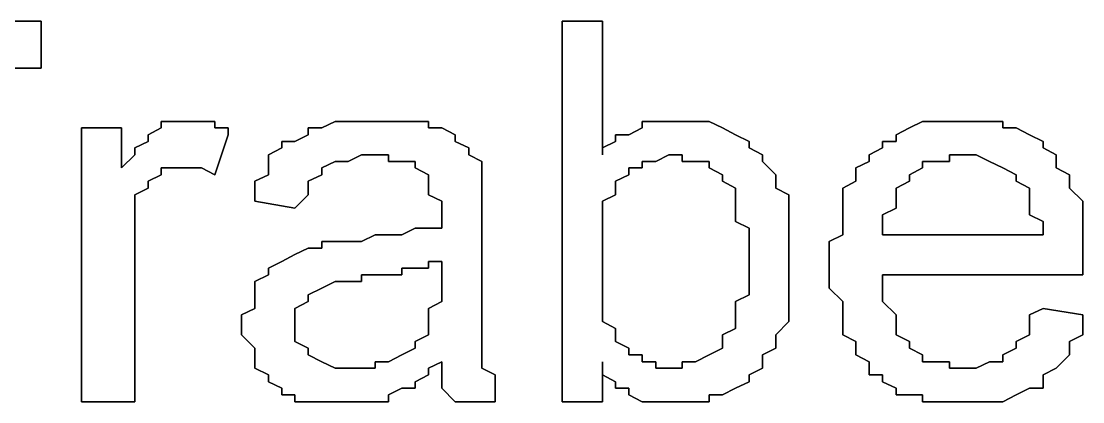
# Model space of a CAD drawing. Header units: metres. Extents: x 2.9 to 42.8, y 1.7 to 28.7.
# Drawn here: x 37.3433 to 37.6237, y 17.8364 to 17.937 of the extents above; entities that cross this region are included whole.
import ezdxf

# ---------------------------------------------------------------- set-up
doc = ezdxf.new("R2010")
doc.units = ezdxf.units.M
doc.layers.add('GRIS', color=8, linetype='Continuous')

msp = doc.modelspace()

# ---------------------------------------------------------------- linework, layer by layer
at = {"layer": 'GRIS', "lineweight": -3}
for points in [[(37.3486, 17.937), (37.271, 17.937), (37.3486, 17.937)], [(37.3486, 17.9246), (37.3486, 17.937), (37.3486, 17.9246)], [(37.4968, 17.937), (37.4862, 17.937), (37.4968, 17.937)], [(37.4862, 17.937), (37.4862, 17.8364), (37.4862, 17.937)], [(37.4968, 17.9017), (37.4968, 17.937), (37.4968, 17.9017)], [(37.3168, 17.9246), (37.3486, 17.9246), (37.3168, 17.9246)], [(37.3839, 17.9105), (37.3803, 17.9105), (37.3839, 17.9105)], [(37.3803, 17.9105), (37.3803, 17.9088), (37.3803, 17.9105)], [(37.3874, 17.9105), (37.3839, 17.9105), (37.3874, 17.9105)], [(37.3909, 17.9105), (37.3874, 17.9105), (37.3909, 17.9105)], [(37.3944, 17.9105), (37.3909, 17.9105), (37.3944, 17.9105)], [(37.3944, 17.9088), (37.3944, 17.9105), (37.3944, 17.9088)], [(37.4262, 17.9105), (37.4227, 17.9088), (37.4262, 17.9105)], [(37.4297, 17.9105), (37.4262, 17.9105), (37.4297, 17.9105)], [(37.4332, 17.9105), (37.4297, 17.9105), (37.4332, 17.9105)], [(37.4368, 17.9105), (37.4332, 17.9105), (37.4368, 17.9105)], [(37.4403, 17.9105), (37.4368, 17.9105), (37.4403, 17.9105)], [(37.4438, 17.9105), (37.4403, 17.9105), (37.4438, 17.9105)], [(37.4474, 17.9105), (37.4438, 17.9105), (37.4474, 17.9105)], [(37.4509, 17.9105), (37.4474, 17.9105), (37.4509, 17.9105)], [(37.4509, 17.9088), (37.4509, 17.9105), (37.4509, 17.9088)], [(37.5109, 17.9105), (37.5073, 17.9105), (37.5109, 17.9105)], [(37.5073, 17.9105), (37.5073, 17.9088), (37.5073, 17.9105)], [(37.5144, 17.9105), (37.5109, 17.9105), (37.5144, 17.9105)], [(37.5179, 17.9105), (37.5144, 17.9105), (37.5179, 17.9105)], [(37.5214, 17.9105), (37.5179, 17.9105), (37.5214, 17.9105)], [(37.525, 17.9105), (37.5214, 17.9105), (37.525, 17.9105)], [(37.5285, 17.9088), (37.525, 17.9105), (37.5285, 17.9088)], [(37.5814, 17.9105), (37.5779, 17.9088), (37.5814, 17.9105)], [(37.5849, 17.9105), (37.5814, 17.9105), (37.5849, 17.9105)], [(37.5885, 17.9105), (37.5849, 17.9105), (37.5885, 17.9105)], [(37.592, 17.9105), (37.5885, 17.9105), (37.592, 17.9105)], [(37.5955, 17.9105), (37.592, 17.9105), (37.5955, 17.9105)], [(37.5991, 17.9105), (37.5955, 17.9105), (37.5991, 17.9105)], [(37.6026, 17.9105), (37.5991, 17.9105), (37.6026, 17.9105)], [(37.6026, 17.9088), (37.6026, 17.9105), (37.6026, 17.9088)], [(37.3698, 17.9088), (37.3592, 17.9088), (37.3698, 17.9088)], [(37.3592, 17.9088), (37.3592, 17.8364), (37.3592, 17.9088)], [(37.3698, 17.8982), (37.3698, 17.9088), (37.3698, 17.8982)], [(37.3803, 17.9088), (37.3768, 17.907), (37.3803, 17.9088)], [(37.3768, 17.907), (37.3768, 17.9052), (37.3768, 17.907)], [(37.398, 17.9088), (37.3944, 17.9088), (37.398, 17.9088)], [(37.3944, 17.8964), (37.398, 17.907), (37.3944, 17.8964)], [(37.398, 17.907), (37.398, 17.9088), (37.398, 17.907)], [(37.4191, 17.907), (37.4156, 17.9052), (37.4191, 17.907)], [(37.4227, 17.9088), (37.4191, 17.9088), (37.4227, 17.9088)], [(37.4191, 17.9088), (37.4191, 17.907), (37.4191, 17.9088)], [(37.4544, 17.9088), (37.4509, 17.9088), (37.4544, 17.9088)], [(37.4579, 17.907), (37.4544, 17.9088), (37.4579, 17.907)], [(37.4579, 17.9052), (37.4579, 17.907), (37.4579, 17.9052)], [(37.5038, 17.907), (37.5003, 17.907), (37.5038, 17.907)], [(37.5003, 17.907), (37.5003, 17.9052), (37.5003, 17.907)], [(37.5073, 17.9088), (37.5038, 17.907), (37.5073, 17.9088)], [(37.532, 17.907), (37.5285, 17.9088), (37.532, 17.907)], [(37.5356, 17.9052), (37.532, 17.907), (37.5356, 17.9052)], [(37.5779, 17.9088), (37.5744, 17.907), (37.5779, 17.9088)], [(37.5744, 17.907), (37.5744, 17.9052), (37.5744, 17.907)], [(37.6061, 17.9088), (37.6026, 17.9088), (37.6061, 17.9088)], [(37.6096, 17.907), (37.6061, 17.9088), (37.6096, 17.907)], [(37.6132, 17.9052), (37.6096, 17.907), (37.6132, 17.9052)], [(37.3768, 17.9052), (37.3733, 17.9035), (37.3768, 17.9052)], [(37.4156, 17.9052), (37.4121, 17.9052), (37.4156, 17.9052)], [(37.4121, 17.9052), (37.4121, 17.9035), (37.4121, 17.9052)], [(37.4615, 17.9035), (37.4579, 17.9052), (37.4615, 17.9035)], [(37.5003, 17.9052), (37.4968, 17.9035), (37.5003, 17.9052)], [(37.5356, 17.9035), (37.5356, 17.9052), (37.5356, 17.9035)], [(37.5744, 17.9052), (37.5708, 17.9052), (37.5744, 17.9052)], [(37.5708, 17.9052), (37.5708, 17.9035), (37.5708, 17.9052)], [(37.6132, 17.9035), (37.6132, 17.9052), (37.6132, 17.9035)], [(37.3733, 17.9017), (37.3698, 17.8982), (37.3733, 17.9017)], [(37.3733, 17.9035), (37.3733, 17.9017), (37.3733, 17.9035)], [(37.4121, 17.9035), (37.4086, 17.9017), (37.4121, 17.9035)], [(37.4086, 17.9017), (37.4086, 17.8999), (37.4086, 17.9017)], [(37.4297, 17.8999), (37.4332, 17.9017), (37.4297, 17.8999)], [(37.4332, 17.9017), (37.4368, 17.9017), (37.4332, 17.9017)], [(37.4368, 17.9017), (37.4403, 17.9017), (37.4368, 17.9017)], [(37.4403, 17.9017), (37.4403, 17.8999), (37.4403, 17.9017)], [(37.4615, 17.9017), (37.4615, 17.9035), (37.4615, 17.9017)], [(37.465, 17.8999), (37.4615, 17.9017), (37.465, 17.8999)], [(37.4968, 17.9035), (37.4968, 17.9017), (37.4968, 17.9035)], [(37.5109, 17.8999), (37.5144, 17.9017), (37.5109, 17.8999)], [(37.5144, 17.9017), (37.5179, 17.9017), (37.5144, 17.9017)], [(37.5179, 17.9017), (37.5179, 17.8999), (37.5179, 17.9017)], [(37.5391, 17.9017), (37.5356, 17.9035), (37.5391, 17.9017)], [(37.5391, 17.8999), (37.5391, 17.9017), (37.5391, 17.8999)], [(37.5708, 17.9035), (37.5673, 17.9017), (37.5708, 17.9035)], [(37.5673, 17.9017), (37.5673, 17.8999), (37.5673, 17.9017)], [(37.5885, 17.8999), (37.5885, 17.9017), (37.5885, 17.8999)], [(37.5885, 17.9017), (37.592, 17.9017), (37.5885, 17.9017)], [(37.592, 17.9017), (37.5955, 17.9017), (37.592, 17.9017)], [(37.5955, 17.9017), (37.5991, 17.8999), (37.5955, 17.9017)], [(37.6167, 17.9017), (37.6132, 17.9035), (37.6167, 17.9017)], [(37.6167, 17.8999), (37.6167, 17.9017), (37.6167, 17.8999)], [(37.3803, 17.8964), (37.3803, 17.8982), (37.3803, 17.8964)], [(37.3803, 17.8982), (37.3839, 17.8982), (37.3803, 17.8982)], [(37.3839, 17.8982), (37.3874, 17.8982), (37.3839, 17.8982)], [(37.3874, 17.8982), (37.3909, 17.8982), (37.3874, 17.8982)], [(37.3909, 17.8982), (37.3944, 17.8964), (37.3909, 17.8982)], [(37.4086, 17.8999), (37.4086, 17.8982), (37.4086, 17.8999)], [(37.4086, 17.8982), (37.4086, 17.8964), (37.4086, 17.8982)], [(37.4227, 17.8982), (37.4262, 17.8999), (37.4227, 17.8982)], [(37.4227, 17.8964), (37.4227, 17.8982), (37.4227, 17.8964)], [(37.4262, 17.8999), (37.4297, 17.8999), (37.4262, 17.8999)], [(37.4403, 17.8999), (37.4438, 17.8999), (37.4403, 17.8999)], [(37.4438, 17.8999), (37.4474, 17.8999), (37.4438, 17.8999)], [(37.4474, 17.8999), (37.4474, 17.8982), (37.4474, 17.8999)], [(37.4474, 17.8982), (37.4509, 17.8964), (37.4474, 17.8982)], [(37.465, 17.8982), (37.465, 17.8999), (37.465, 17.8982)], [(37.465, 17.8947), (37.465, 17.8982), (37.465, 17.8947)], [(37.5038, 17.8964), (37.5038, 17.8982), (37.5038, 17.8964)], [(37.5038, 17.8982), (37.5073, 17.8982), (37.5038, 17.8982)], [(37.5073, 17.8982), (37.5073, 17.8999), (37.5073, 17.8982)], [(37.5073, 17.8999), (37.5109, 17.8999), (37.5073, 17.8999)], [(37.5179, 17.8999), (37.5214, 17.8999), (37.5179, 17.8999)], [(37.5214, 17.8999), (37.525, 17.8999), (37.5214, 17.8999)], [(37.525, 17.8999), (37.525, 17.8982), (37.525, 17.8999)], [(37.525, 17.8982), (37.5285, 17.8964), (37.525, 17.8982)], [(37.5426, 17.8964), (37.5391, 17.8999), (37.5426, 17.8964)], [(37.5673, 17.8999), (37.5638, 17.8982), (37.5673, 17.8999)], [(37.5638, 17.8982), (37.5638, 17.8964), (37.5638, 17.8982)], [(37.5779, 17.8964), (37.5814, 17.8982), (37.5779, 17.8964)], [(37.5814, 17.8982), (37.5814, 17.8999), (37.5814, 17.8982)], [(37.5814, 17.8999), (37.5849, 17.8999), (37.5814, 17.8999)], [(37.5849, 17.8999), (37.5885, 17.8999), (37.5849, 17.8999)], [(37.5991, 17.8999), (37.6026, 17.8982), (37.5991, 17.8999)], [(37.6026, 17.8982), (37.6061, 17.8964), (37.6026, 17.8982)], [(37.6167, 17.8982), (37.6167, 17.8999), (37.6167, 17.8982)], [(37.6202, 17.8964), (37.6167, 17.8982), (37.6202, 17.8964)], [(37.3768, 17.8947), (37.3803, 17.8964), (37.3768, 17.8947)], [(37.4086, 17.8964), (37.405, 17.8947), (37.4086, 17.8964)], [(37.4191, 17.8947), (37.4227, 17.8964), (37.4191, 17.8947)], [(37.4509, 17.8964), (37.4509, 17.8947), (37.4509, 17.8964)], [(37.5003, 17.8947), (37.5038, 17.8964), (37.5003, 17.8947)], [(37.5285, 17.8964), (37.5285, 17.8947), (37.5285, 17.8964)], [(37.5426, 17.8947), (37.5426, 17.8964), (37.5426, 17.8947)], [(37.5638, 17.8964), (37.5638, 17.8947), (37.5638, 17.8964)], [(37.5779, 17.8947), (37.5779, 17.8964), (37.5779, 17.8947)], [(37.6061, 17.8964), (37.6061, 17.8947), (37.6061, 17.8964)], [(37.6202, 17.8947), (37.6202, 17.8964), (37.6202, 17.8947)], [(37.3733, 17.8911), (37.3768, 17.8929), (37.3733, 17.8911)], [(37.3768, 17.8929), (37.3768, 17.8947), (37.3768, 17.8929)], [(37.405, 17.8947), (37.405, 17.8911), (37.405, 17.8947)], [(37.4191, 17.8929), (37.4191, 17.8947), (37.4191, 17.8929)], [(37.4191, 17.8911), (37.4191, 17.8929), (37.4191, 17.8911)], [(37.4509, 17.8947), (37.4509, 17.8911), (37.4509, 17.8947)], [(37.465, 17.8929), (37.465, 17.8947), (37.465, 17.8929)], [(37.465, 17.8911), (37.465, 17.8929), (37.465, 17.8911)], [(37.5003, 17.8929), (37.5003, 17.8947), (37.5003, 17.8929)], [(37.5003, 17.8911), (37.5003, 17.8929), (37.5003, 17.8911)], [(37.5285, 17.8947), (37.532, 17.8929), (37.5285, 17.8947)], [(37.532, 17.8929), (37.532, 17.8911), (37.532, 17.8929)], [(37.5426, 17.8929), (37.5426, 17.8947), (37.5426, 17.8929)], [(37.5461, 17.8911), (37.5426, 17.8929), (37.5461, 17.8911)], [(37.5638, 17.8947), (37.5603, 17.8929), (37.5638, 17.8947)], [(37.5603, 17.8929), (37.5603, 17.8894), (37.5603, 17.8929)], [(37.5744, 17.8929), (37.5779, 17.8947), (37.5744, 17.8929)], [(37.5744, 17.8894), (37.5744, 17.8929), (37.5744, 17.8894)], [(37.6061, 17.8947), (37.6096, 17.8929), (37.6061, 17.8947)], [(37.6096, 17.8929), (37.6096, 17.8911), (37.6096, 17.8929)], [(37.6202, 17.8929), (37.6202, 17.8947), (37.6202, 17.8929)], [(37.6237, 17.8894), (37.6202, 17.8929), (37.6237, 17.8894)], [(37.3733, 17.8894), (37.3733, 17.8911), (37.3733, 17.8894)], [(37.405, 17.8911), (37.405, 17.8894), (37.405, 17.8911)], [(37.4156, 17.8876), (37.4191, 17.8911), (37.4156, 17.8876)], [(37.4509, 17.8911), (37.4544, 17.8894), (37.4509, 17.8911)], [(37.465, 17.8894), (37.465, 17.8911), (37.465, 17.8894)], [(37.4968, 17.8894), (37.5003, 17.8911), (37.4968, 17.8894)], [(37.532, 17.8911), (37.532, 17.8894), (37.532, 17.8911)], [(37.5461, 17.8894), (37.5461, 17.8911), (37.5461, 17.8894)], [(37.6096, 17.8911), (37.6096, 17.8876), (37.6096, 17.8911)], [(37.3733, 17.8876), (37.3733, 17.8894), (37.3733, 17.8876)], [(37.3733, 17.8841), (37.3733, 17.8876), (37.3733, 17.8841)], [(37.405, 17.8894), (37.4156, 17.8876), (37.405, 17.8894)], [(37.4544, 17.8894), (37.4544, 17.8858), (37.4544, 17.8894)], [(37.465, 17.8858), (37.465, 17.8894), (37.465, 17.8858)], [(37.4968, 17.8876), (37.4968, 17.8894), (37.4968, 17.8876)], [(37.4968, 17.8841), (37.4968, 17.8876), (37.4968, 17.8841)], [(37.532, 17.8894), (37.532, 17.8858), (37.532, 17.8894)], [(37.5461, 17.8876), (37.5461, 17.8894), (37.5461, 17.8876)], [(37.5461, 17.8841), (37.5461, 17.8876), (37.5461, 17.8841)], [(37.5603, 17.8894), (37.5603, 17.8876), (37.5603, 17.8894)], [(37.5603, 17.8876), (37.5603, 17.8858), (37.5603, 17.8876)], [(37.5708, 17.8858), (37.5744, 17.8876), (37.5708, 17.8858)], [(37.5744, 17.8876), (37.5744, 17.8894), (37.5744, 17.8876)], [(37.6096, 17.8876), (37.6096, 17.8858), (37.6096, 17.8876)], [(37.6237, 17.8876), (37.6237, 17.8894), (37.6237, 17.8876)], [(37.6237, 17.8858), (37.6237, 17.8876), (37.6237, 17.8858)], [(37.3733, 17.8823), (37.3733, 17.8841), (37.3733, 17.8823)], [(37.4544, 17.8858), (37.4544, 17.8823), (37.4544, 17.8858)], [(37.465, 17.8841), (37.465, 17.8858), (37.465, 17.8841)], [(37.465, 17.8682), (37.465, 17.8841), (37.465, 17.8682)], [(37.4968, 17.8823), (37.4968, 17.8841), (37.4968, 17.8823)], [(37.532, 17.8858), (37.532, 17.8841), (37.532, 17.8858)], [(37.532, 17.8841), (37.5356, 17.8823), (37.532, 17.8841)], [(37.5461, 17.8823), (37.5461, 17.8841), (37.5461, 17.8823)], [(37.5603, 17.8858), (37.5603, 17.8841), (37.5603, 17.8858)], [(37.5603, 17.8841), (37.5603, 17.8805), (37.5603, 17.8841)], [(37.5708, 17.8841), (37.5708, 17.8858), (37.5708, 17.8841)], [(37.5708, 17.8805), (37.5708, 17.8841), (37.5708, 17.8805)], [(37.6096, 17.8858), (37.6132, 17.8841), (37.6096, 17.8858)], [(37.6132, 17.8841), (37.6132, 17.8805), (37.6132, 17.8841)], [(37.6237, 17.8841), (37.6237, 17.8858), (37.6237, 17.8841)], [(37.6237, 17.8805), (37.6237, 17.8841), (37.6237, 17.8805)], [(37.3733, 17.8805), (37.3733, 17.8823), (37.3733, 17.8805)], [(37.4474, 17.8823), (37.4438, 17.8805), (37.4474, 17.8823)], [(37.4509, 17.8823), (37.4474, 17.8823), (37.4509, 17.8823)], [(37.4544, 17.8823), (37.4509, 17.8823), (37.4544, 17.8823)], [(37.4968, 17.8788), (37.4968, 17.8823), (37.4968, 17.8788)], [(37.5356, 17.8823), (37.5356, 17.8788), (37.5356, 17.8823)], [(37.5461, 17.8805), (37.5461, 17.8823), (37.5461, 17.8805)], [(37.3733, 17.877), (37.3733, 17.8805), (37.3733, 17.877)], [(37.4262, 17.8788), (37.4227, 17.8788), (37.4262, 17.8788)], [(37.4227, 17.8788), (37.4227, 17.877), (37.4227, 17.8788)], [(37.4297, 17.8788), (37.4262, 17.8788), (37.4297, 17.8788)], [(37.4332, 17.8788), (37.4297, 17.8788), (37.4332, 17.8788)], [(37.4368, 17.8805), (37.4332, 17.8788), (37.4368, 17.8805)], [(37.4403, 17.8805), (37.4368, 17.8805), (37.4403, 17.8805)], [(37.4438, 17.8805), (37.4403, 17.8805), (37.4438, 17.8805)], [(37.4968, 17.877), (37.4968, 17.8788), (37.4968, 17.877)], [(37.5356, 17.8788), (37.5356, 17.877), (37.5356, 17.8788)], [(37.5461, 17.877), (37.5461, 17.8805), (37.5461, 17.877)], [(37.5603, 17.8805), (37.5567, 17.8788), (37.5603, 17.8805)], [(37.5567, 17.8788), (37.5567, 17.8753), (37.5567, 17.8788)], [(37.6132, 17.8805), (37.5708, 17.8805), (37.6132, 17.8805)], [(37.6237, 17.8788), (37.6237, 17.8805), (37.6237, 17.8788)], [(37.6237, 17.8753), (37.6237, 17.8788), (37.6237, 17.8753)], [(37.3733, 17.8753), (37.3733, 17.877), (37.3733, 17.8753)], [(37.4191, 17.877), (37.4156, 17.8753), (37.4191, 17.877)], [(37.4227, 17.877), (37.4191, 17.877), (37.4227, 17.877)], [(37.4968, 17.8735), (37.4968, 17.877), (37.4968, 17.8735)], [(37.5356, 17.877), (37.5356, 17.8735), (37.5356, 17.877)], [(37.5461, 17.8753), (37.5461, 17.877), (37.5461, 17.8753)], [(37.3733, 17.8364), (37.3733, 17.8753), (37.3733, 17.8364)], [(37.4121, 17.8735), (37.4086, 17.8717), (37.4121, 17.8735)], [(37.4156, 17.8753), (37.4121, 17.8735), (37.4156, 17.8753)], [(37.4509, 17.8717), (37.4509, 17.8735), (37.4509, 17.8717)], [(37.4509, 17.8735), (37.4544, 17.8735), (37.4509, 17.8735)], [(37.4544, 17.8735), (37.4544, 17.8682), (37.4544, 17.8735)], [(37.4968, 17.8717), (37.4968, 17.8735), (37.4968, 17.8717)], [(37.5356, 17.8735), (37.5356, 17.87), (37.5356, 17.8735)], [(37.5461, 17.8717), (37.5461, 17.8753), (37.5461, 17.8717)], [(37.5567, 17.8753), (37.5567, 17.8735), (37.5567, 17.8753)], [(37.5567, 17.8735), (37.5567, 17.8717), (37.5567, 17.8735)], [(37.6237, 17.8735), (37.6237, 17.8753), (37.6237, 17.8735)], [(37.6237, 17.8717), (37.6237, 17.8735), (37.6237, 17.8717)], [(37.4086, 17.87), (37.405, 17.8682), (37.4086, 17.87)], [(37.4086, 17.8717), (37.4086, 17.87), (37.4086, 17.8717)], [(37.4332, 17.8682), (37.4332, 17.87), (37.4332, 17.8682)], [(37.4332, 17.87), (37.4368, 17.87), (37.4332, 17.87)], [(37.4368, 17.87), (37.4403, 17.87), (37.4368, 17.87)], [(37.4403, 17.87), (37.4438, 17.87), (37.4403, 17.87)], [(37.4438, 17.87), (37.4438, 17.8717), (37.4438, 17.87)], [(37.4438, 17.8717), (37.4474, 17.8717), (37.4438, 17.8717)], [(37.4474, 17.8717), (37.4509, 17.8717), (37.4474, 17.8717)], [(37.4968, 17.8682), (37.4968, 17.8717), (37.4968, 17.8682)], [(37.5356, 17.87), (37.5356, 17.8664), (37.5356, 17.87)], [(37.5461, 17.8682), (37.5461, 17.8717), (37.5461, 17.8682)], [(37.5567, 17.8717), (37.5567, 17.8682), (37.5567, 17.8717)], [(37.5708, 17.8682), (37.5708, 17.87), (37.5708, 17.8682)], [(37.5708, 17.87), (37.6237, 17.87), (37.5708, 17.87)], [(37.6237, 17.87), (37.6237, 17.8717), (37.6237, 17.87)], [(37.405, 17.8682), (37.405, 17.8664), (37.405, 17.8682)], [(37.4227, 17.8664), (37.4262, 17.8682), (37.4227, 17.8664)], [(37.4262, 17.8682), (37.4297, 17.8682), (37.4262, 17.8682)], [(37.4297, 17.8682), (37.4332, 17.8682), (37.4297, 17.8682)], [(37.4544, 17.8682), (37.4544, 17.8647), (37.4544, 17.8682)], [(37.465, 17.8647), (37.465, 17.8682), (37.465, 17.8647)], [(37.4968, 17.8647), (37.4968, 17.8682), (37.4968, 17.8647)], [(37.5461, 17.8664), (37.5461, 17.8682), (37.5461, 17.8664)], [(37.5567, 17.8682), (37.5567, 17.8664), (37.5567, 17.8682)], [(37.5708, 17.8647), (37.5708, 17.8682), (37.5708, 17.8647)], [(37.405, 17.8664), (37.405, 17.8629), (37.405, 17.8664)], [(37.4191, 17.8647), (37.4227, 17.8664), (37.4191, 17.8647)], [(37.4191, 17.8629), (37.4191, 17.8647), (37.4191, 17.8629)], [(37.4544, 17.8647), (37.4544, 17.8629), (37.4544, 17.8647)], [(37.465, 17.8611), (37.465, 17.8647), (37.465, 17.8611)], [(37.4968, 17.8629), (37.4968, 17.8647), (37.4968, 17.8629)], [(37.5356, 17.8647), (37.532, 17.8629), (37.5356, 17.8647)], [(37.5356, 17.8664), (37.5356, 17.8647), (37.5356, 17.8664)], [(37.5461, 17.8647), (37.5461, 17.8664), (37.5461, 17.8647)], [(37.5461, 17.8611), (37.5461, 17.8647), (37.5461, 17.8611)], [(37.5567, 17.8664), (37.5603, 17.8629), (37.5567, 17.8664)], [(37.5708, 17.8629), (37.5708, 17.8647), (37.5708, 17.8629)], [(37.405, 17.8629), (37.405, 17.8611), (37.405, 17.8629)], [(37.4156, 17.8611), (37.4191, 17.8629), (37.4156, 17.8611)], [(37.4544, 17.8629), (37.4509, 17.8611), (37.4544, 17.8629)], [(37.4968, 17.8611), (37.4968, 17.8629), (37.4968, 17.8611)], [(37.532, 17.8629), (37.532, 17.8594), (37.532, 17.8629)], [(37.5603, 17.8629), (37.5603, 17.8611), (37.5603, 17.8629)], [(37.5744, 17.8594), (37.5708, 17.8629), (37.5744, 17.8594)], [(37.405, 17.8611), (37.4015, 17.8594), (37.405, 17.8611)], [(37.4015, 17.8594), (37.4015, 17.8558), (37.4015, 17.8594)], [(37.4156, 17.8576), (37.4156, 17.8611), (37.4156, 17.8576)], [(37.4509, 17.8611), (37.4509, 17.8594), (37.4509, 17.8611)], [(37.4509, 17.8594), (37.4509, 17.8576), (37.4509, 17.8594)], [(37.465, 17.8576), (37.465, 17.8611), (37.465, 17.8576)], [(37.4968, 17.8594), (37.4968, 17.8611), (37.4968, 17.8594)], [(37.4968, 17.8576), (37.4968, 17.8594), (37.4968, 17.8576)], [(37.532, 17.8594), (37.532, 17.8576), (37.532, 17.8594)], [(37.5461, 17.8594), (37.5461, 17.8611), (37.5461, 17.8594)], [(37.5461, 17.8576), (37.5461, 17.8594), (37.5461, 17.8576)], [(37.5603, 17.8611), (37.5603, 17.8594), (37.5603, 17.8611)], [(37.5603, 17.8594), (37.5603, 17.8558), (37.5603, 17.8594)], [(37.5744, 17.8576), (37.5744, 17.8594), (37.5744, 17.8576)], [(37.6132, 17.8611), (37.6096, 17.8594), (37.6132, 17.8611)], [(37.6096, 17.8594), (37.6096, 17.8558), (37.6096, 17.8594)], [(37.6237, 17.8594), (37.6132, 17.8611), (37.6237, 17.8594)], [(37.6237, 17.8558), (37.6237, 17.8594), (37.6237, 17.8558)], [(37.4156, 17.8558), (37.4156, 17.8576), (37.4156, 17.8558)], [(37.4509, 17.8576), (37.4509, 17.8541), (37.4509, 17.8576)], [(37.465, 17.8541), (37.465, 17.8576), (37.465, 17.8541)], [(37.5003, 17.8558), (37.4968, 17.8576), (37.5003, 17.8558)], [(37.532, 17.8576), (37.532, 17.8558), (37.532, 17.8576)], [(37.5426, 17.8541), (37.5461, 17.8576), (37.5426, 17.8541)], [(37.5744, 17.8558), (37.5744, 17.8576), (37.5744, 17.8558)], [(37.4015, 17.8558), (37.4015, 17.8541), (37.4015, 17.8558)], [(37.4015, 17.8541), (37.405, 17.8506), (37.4015, 17.8541)], [(37.4156, 17.8541), (37.4156, 17.8558), (37.4156, 17.8541)], [(37.4156, 17.8523), (37.4156, 17.8541), (37.4156, 17.8523)], [(37.4509, 17.8541), (37.4474, 17.8523), (37.4509, 17.8541)], [(37.465, 17.8523), (37.465, 17.8541), (37.465, 17.8523)], [(37.5003, 17.8523), (37.5003, 17.8558), (37.5003, 17.8523)], [(37.532, 17.8558), (37.5285, 17.8541), (37.532, 17.8558)], [(37.5285, 17.8541), (37.5285, 17.8523), (37.5285, 17.8541)], [(37.5426, 17.8523), (37.5426, 17.8541), (37.5426, 17.8523)], [(37.5603, 17.8558), (37.5603, 17.8541), (37.5603, 17.8558)], [(37.5603, 17.8541), (37.5638, 17.8523), (37.5603, 17.8541)], [(37.5744, 17.8541), (37.5744, 17.8558), (37.5744, 17.8541)], [(37.5779, 17.8523), (37.5744, 17.8541), (37.5779, 17.8523)], [(37.6096, 17.8541), (37.6061, 17.8523), (37.6096, 17.8541)], [(37.6096, 17.8558), (37.6096, 17.8541), (37.6096, 17.8558)], [(37.6202, 17.8523), (37.6237, 17.8541), (37.6202, 17.8523)], [(37.6237, 17.8541), (37.6237, 17.8558), (37.6237, 17.8541)], [(37.405, 17.8506), (37.405, 17.8488), (37.405, 17.8506)], [(37.4191, 17.8506), (37.4156, 17.8523), (37.4191, 17.8506)], [(37.4191, 17.8488), (37.4191, 17.8506), (37.4191, 17.8488)], [(37.4474, 17.8506), (37.4438, 17.8488), (37.4474, 17.8506)], [(37.4474, 17.8523), (37.4474, 17.8506), (37.4474, 17.8523)], [(37.465, 17.8506), (37.465, 17.8523), (37.465, 17.8506)], [(37.465, 17.8488), (37.465, 17.8506), (37.465, 17.8488)], [(37.5038, 17.8506), (37.5003, 17.8523), (37.5038, 17.8506)], [(37.5038, 17.8488), (37.5038, 17.8506), (37.5038, 17.8488)], [(37.5285, 17.8506), (37.525, 17.8488), (37.5285, 17.8506)], [(37.5285, 17.8523), (37.5285, 17.8506), (37.5285, 17.8523)], [(37.5391, 17.8488), (37.5426, 17.8506), (37.5391, 17.8488)], [(37.5426, 17.8506), (37.5426, 17.8523), (37.5426, 17.8506)], [(37.5638, 17.8523), (37.5638, 17.8506), (37.5638, 17.8523)], [(37.5638, 17.8506), (37.5638, 17.8488), (37.5638, 17.8506)], [(37.5779, 17.8506), (37.5779, 17.8523), (37.5779, 17.8506)], [(37.5814, 17.8488), (37.5779, 17.8506), (37.5814, 17.8488)], [(37.6061, 17.8506), (37.6026, 17.8488), (37.6061, 17.8506)], [(37.6061, 17.8523), (37.6061, 17.8506), (37.6061, 17.8523)], [(37.6202, 17.8506), (37.6202, 17.8523), (37.6202, 17.8506)], [(37.6202, 17.8488), (37.6202, 17.8506), (37.6202, 17.8488)], [(37.405, 17.8488), (37.405, 17.847), (37.405, 17.8488)], [(37.4227, 17.847), (37.4191, 17.8488), (37.4227, 17.847)], [(37.4438, 17.8488), (37.4403, 17.847), (37.4438, 17.8488)], [(37.465, 17.847), (37.465, 17.8488), (37.465, 17.847)], [(37.5073, 17.8488), (37.5038, 17.8488), (37.5073, 17.8488)], [(37.5073, 17.847), (37.5073, 17.8488), (37.5073, 17.847)], [(37.525, 17.8488), (37.5214, 17.847), (37.525, 17.8488)], [(37.5391, 17.847), (37.5391, 17.8488), (37.5391, 17.847)], [(37.5638, 17.8488), (37.5673, 17.847), (37.5638, 17.8488)], [(37.5814, 17.847), (37.5814, 17.8488), (37.5814, 17.847)], [(37.6026, 17.8488), (37.6026, 17.847), (37.6026, 17.8488)], [(37.6167, 17.8453), (37.6202, 17.8488), (37.6167, 17.8453)], [(37.405, 17.847), (37.405, 17.8453), (37.405, 17.847)], [(37.405, 17.8453), (37.4086, 17.8435), (37.405, 17.8453)], [(37.4262, 17.8453), (37.4227, 17.847), (37.4262, 17.8453)], [(37.4297, 17.8453), (37.4262, 17.8453), (37.4297, 17.8453)], [(37.4332, 17.8453), (37.4297, 17.8453), (37.4332, 17.8453)], [(37.4368, 17.8453), (37.4332, 17.8453), (37.4368, 17.8453)], [(37.4403, 17.847), (37.4368, 17.847), (37.4403, 17.847)], [(37.4368, 17.847), (37.4368, 17.8453), (37.4368, 17.847)], [(37.4509, 17.8453), (37.4544, 17.847), (37.4509, 17.8453)], [(37.4509, 17.8435), (37.4509, 17.8453), (37.4509, 17.8435)], [(37.4544, 17.847), (37.4544, 17.8435), (37.4544, 17.847)], [(37.465, 17.8453), (37.465, 17.847), (37.465, 17.8453)], [(37.4685, 17.8435), (37.465, 17.8453), (37.4685, 17.8435)], [(37.4968, 17.8364), (37.4968, 17.847), (37.4968, 17.8364)], [(37.4968, 17.847), (37.4968, 17.8453), (37.4968, 17.847)], [(37.4968, 17.8453), (37.4968, 17.8435), (37.4968, 17.8453)], [(37.5109, 17.847), (37.5073, 17.847), (37.5109, 17.847)], [(37.5109, 17.8453), (37.5109, 17.847), (37.5109, 17.8453)], [(37.5144, 17.8453), (37.5109, 17.8453), (37.5144, 17.8453)], [(37.5179, 17.8453), (37.5144, 17.8453), (37.5179, 17.8453)], [(37.5214, 17.847), (37.5179, 17.847), (37.5214, 17.847)], [(37.5179, 17.847), (37.5179, 17.8453), (37.5179, 17.847)], [(37.5356, 17.8435), (37.5391, 17.8453), (37.5356, 17.8435)], [(37.5391, 17.8453), (37.5391, 17.847), (37.5391, 17.8453)], [(37.5673, 17.847), (37.5673, 17.8453), (37.5673, 17.847)], [(37.5673, 17.8453), (37.5673, 17.8435), (37.5673, 17.8453)], [(37.5849, 17.847), (37.5814, 17.847), (37.5849, 17.847)], [(37.5885, 17.847), (37.5849, 17.847), (37.5885, 17.847)], [(37.5885, 17.8453), (37.5885, 17.847), (37.5885, 17.8453)], [(37.592, 17.8453), (37.5885, 17.8453), (37.592, 17.8453)], [(37.5955, 17.8453), (37.592, 17.8453), (37.5955, 17.8453)], [(37.5991, 17.847), (37.5955, 17.8453), (37.5991, 17.847)], [(37.6026, 17.847), (37.5991, 17.847), (37.6026, 17.847)], [(37.6132, 17.8435), (37.6167, 17.8453), (37.6132, 17.8435)], [(37.4086, 17.8435), (37.4086, 17.8417), (37.4086, 17.8435)], [(37.4474, 17.8417), (37.4509, 17.8435), (37.4474, 17.8417)], [(37.4544, 17.8435), (37.4544, 17.8417), (37.4544, 17.8435)], [(37.4685, 17.8417), (37.4685, 17.8435), (37.4685, 17.8417)], [(37.4968, 17.8435), (37.5003, 17.8417), (37.4968, 17.8435)], [(37.5356, 17.8417), (37.5356, 17.8435), (37.5356, 17.8417)], [(37.5673, 17.8435), (37.5708, 17.8435), (37.5673, 17.8435)], [(37.5708, 17.8435), (37.5708, 17.8417), (37.5708, 17.8435)], [(37.6132, 17.8417), (37.6132, 17.8435), (37.6132, 17.8417)], [(37.4086, 17.8417), (37.4121, 17.84), (37.4086, 17.8417)], [(37.4121, 17.84), (37.4121, 17.8382), (37.4121, 17.84)], [(37.4403, 17.8382), (37.4438, 17.84), (37.4403, 17.8382)], [(37.4438, 17.84), (37.4474, 17.84), (37.4438, 17.84)], [(37.4474, 17.84), (37.4474, 17.8417), (37.4474, 17.84)], [(37.4544, 17.8417), (37.4544, 17.84), (37.4544, 17.8417)], [(37.4544, 17.84), (37.4579, 17.8364), (37.4544, 17.84)], [(37.4685, 17.84), (37.4685, 17.8417), (37.4685, 17.84)], [(37.4685, 17.8364), (37.4685, 17.84), (37.4685, 17.8364)], [(37.5003, 17.8417), (37.5003, 17.84), (37.5003, 17.8417)], [(37.5003, 17.84), (37.5038, 17.84), (37.5003, 17.84)], [(37.5038, 17.84), (37.5038, 17.8382), (37.5038, 17.84)], [(37.5285, 17.8382), (37.532, 17.84), (37.5285, 17.8382)], [(37.532, 17.84), (37.5356, 17.8417), (37.532, 17.84)], [(37.5708, 17.8417), (37.5744, 17.84), (37.5708, 17.8417)], [(37.5744, 17.84), (37.5744, 17.8382), (37.5744, 17.84)], [(37.6061, 17.8382), (37.6096, 17.84), (37.6061, 17.8382)], [(37.6096, 17.84), (37.6132, 17.84), (37.6096, 17.84)], [(37.6132, 17.84), (37.6132, 17.8417), (37.6132, 17.84)], [(37.3592, 17.8364), (37.3733, 17.8364), (37.3592, 17.8364)], [(37.4121, 17.8382), (37.4156, 17.8382), (37.4121, 17.8382)], [(37.4156, 17.8382), (37.4156, 17.8364), (37.4156, 17.8382)], [(37.4156, 17.8364), (37.4191, 17.8364), (37.4156, 17.8364)], [(37.4191, 17.8364), (37.4227, 17.8364), (37.4191, 17.8364)], [(37.4227, 17.8364), (37.4262, 17.8364), (37.4227, 17.8364)], [(37.4262, 17.8364), (37.4297, 17.8364), (37.4262, 17.8364)], [(37.4297, 17.8364), (37.4332, 17.8364), (37.4297, 17.8364)], [(37.4332, 17.8364), (37.4368, 17.8364), (37.4332, 17.8364)], [(37.4368, 17.8364), (37.4403, 17.8364), (37.4368, 17.8364)], [(37.4403, 17.8364), (37.4403, 17.8382), (37.4403, 17.8364)], [(37.4579, 17.8364), (37.4685, 17.8364), (37.4579, 17.8364)], [(37.4862, 17.8364), (37.4968, 17.8364), (37.4862, 17.8364)], [(37.5038, 17.8382), (37.5073, 17.8364), (37.5038, 17.8382)], [(37.5073, 17.8364), (37.5109, 17.8364), (37.5073, 17.8364)], [(37.5109, 17.8364), (37.5144, 17.8364), (37.5109, 17.8364)], [(37.5144, 17.8364), (37.5179, 17.8364), (37.5144, 17.8364)], [(37.5179, 17.8364), (37.5214, 17.8364), (37.5179, 17.8364)], [(37.5214, 17.8364), (37.525, 17.8364), (37.5214, 17.8364)], [(37.525, 17.8364), (37.525, 17.8382), (37.525, 17.8364)], [(37.525, 17.8382), (37.5285, 17.8382), (37.525, 17.8382)], [(37.5744, 17.8382), (37.5779, 17.8382), (37.5744, 17.8382)], [(37.5779, 17.8382), (37.5814, 17.8382), (37.5779, 17.8382)], [(37.5814, 17.8382), (37.5814, 17.8364), (37.5814, 17.8382)], [(37.5814, 17.8364), (37.5849, 17.8364), (37.5814, 17.8364)], [(37.5849, 17.8364), (37.5885, 17.8364), (37.5849, 17.8364)], [(37.5885, 17.8364), (37.592, 17.8364), (37.5885, 17.8364)], [(37.592, 17.8364), (37.5955, 17.8364), (37.592, 17.8364)], [(37.5955, 17.8364), (37.5991, 17.8364), (37.5955, 17.8364)], [(37.5991, 17.8364), (37.6026, 17.8364), (37.5991, 17.8364)], [(37.6026, 17.8364), (37.6061, 17.8382), (37.6026, 17.8364)]]:
    msp.add_lwpolyline(points, dxfattribs=at)

doc.saveas('drawing.dxf')
